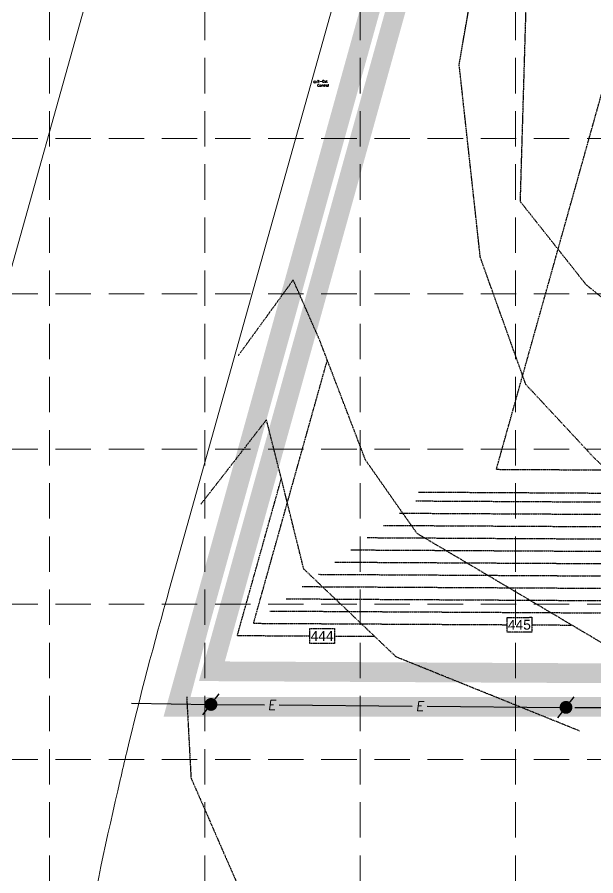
# Model space of a CAD drawing. Header units: feet. Extents: x 2175025 to 2179063, y 467811 to 470338.
# Drawn here: x 2176778.5 to 2177013.3, y 468775.2 to 469123.5 of the extents above; entities that cross this region are included whole.
import ezdxf
from ezdxf.enums import TextEntityAlignment as Align

# ---------------------------------------------------------------- set-up
doc = ezdxf.new("R2010")
doc.units = ezdxf.units.FT
doc.header["$LTSCALE"] = 0.5
doc.header["$MEASUREMENT"] = 0
doc.linetypes.add('DIVIDE', pattern=[1.25, 0.5, -0.25, 0, -0.25, 0, -0.25])
doc.linetypes.add('HIDDEN', pattern=[0.375, 0.25, -0.125])
for name, color, linetype in [('EC', 35, 'DIVIDE'), ('ELEC', 1, 'CONTINUOUS'), ('GRID', 254, 'HIDDEN'), ('LIMITS OF DISTURBANCE', 1, 'HIDDEN'), ('Luna West$0$Topo', 7, 'CONTINUOUS'), ('PC', 35, 'DIVIDE'), ('road', 3, 'CONTINUOUS'), ('SILT FENCE', 200, 'CONTINUOUS'), ('UTIL', 7, 'CONTINUOUS'), ('X - SWALE', 3, 'DIVIDE')]:
    doc.layers.add(name, color=color, linetype=linetype)
doc.styles.add('arial', font='ARIAL.TTF', dxfattribs={"height": 0.1})
doc.styles.add('C200', font='SIMPLEX.shx', dxfattribs={"oblique": 8, "height": 12})
doc.styles.add('Luna West$0$Standard', font='romand.shx')

# ---------------------------------------------------------------- blocks, each defined once
blk = doc.blocks.new('PP')
at = {"layer": 'UTIL'}
blk.add_lwpolyline([(-0.0053, -0.0053), (0, 0), (0.0053, 0.0053)], dxfattribs=at)
at = {"layer": 'UTIL', "const_width": 0.00361}
blk.add_lwpolyline([(-0.00181, 0, 1), (0.00181, 0, 1)], format="xyb", close=True, dxfattribs=at)

msp = doc.modelspace()

# ---------------------------------------------------------------- linework, layer by layer
at = {"layer": 'EC', "color": 43, "flags": 128}
for points, elevation in [([(2177061.51, 468958.71), (2177032.77, 468996.01), (2177009.43, 469014.95), (2176982.71, 469048.67), (2176986.51, 469177.72), (2177020.32, 469302.89), (2177057.83, 469430.81), (2177063.53, 469452.86), (2177093.83, 469498.59), (2177131.03, 469517.07), (2177158.73, 469520.08)], 447), ([(2177054.9, 468905.54), (2177013, 468944.36), (2176984.93, 468974.54), (2176966.45, 469026.1), (2176957.88, 469104.33), (2176972.61, 469189.29), (2177008.93, 469312.95), (2177022.58, 469423.22), (2176989.2, 469406.93)], 446), ([(2177048.17, 468850.53), (2176940.82, 468914.06), (2176919.88, 468943.88), (2176901.24, 468992.59), (2176890.54, 469016.94), (2176868.21, 468986.19)], 445), ([(2177006.76, 468833.97), (2176932.31, 468864.02), (2176894.82, 468899.7), (2176885.66, 468936.64), (2176879.69, 468960.21), (2176853.04, 468925.92)], 444)]:
    msp.add_lwpolyline(points, dxfattribs=dict(at, elevation=elevation))
at = {"layer": 'ELEC', "color": 7}
for p, q in [((2176824.87, 468845.27, 451.21), (2176857.18, 468844.75, 451.21)), ((2176857.18, 468844.75, 451.21), (2176878.86, 468844.57, 451.21)), ((2176884.86, 468844.52, 451.21), (2176938.86, 468844.07, 451.21)), ((2176944.86, 468844.02, 451.21), (2176998.86, 468843.57, 451.21)), ((2177004.86, 468843.54, 451.21), (2177058.86, 468843.31, 451.21))]:
    msp.add_line(p, q, dxfattribs=at)
at = {"layer": 'GRID', "color": 252, "linetype": 'HIDDEN', "lineweight": 0, "ltscale": 115}
for p, q in [((2176791.69, 470271.35), (2176791.69, 468066.07)), ((2176854.69, 470271.35), (2176854.69, 468066.07)), ((2176917.69, 470271.35), (2176917.69, 468066.07)), ((2176980.69, 470271.35), (2176980.69, 468066.07)), ((2175090.69, 469074.35), (2178996.69, 469074.35)), ((2175090.69, 469011.35), (2178996.69, 469011.35)), ((2175090.69, 468948.35), (2178996.69, 468948.35)), ((2175090.69, 468885.35), (2178996.69, 468885.35)), ((2175090.69, 468822.35), (2178996.69, 468822.35))]:
    msp.add_line(p, q, dxfattribs=at)
at = {"layer": 'LIMITS OF DISTURBANCE', "ltscale": 200, "const_width": 8}
msp.add_lwpolyline([(2177053.43, 468843.72), (2176843.18, 468843.72), (2177006.68, 469432.26), (2177023.22, 469501.92)], dxfattribs=at)
at = {"layer": 'Luna West$0$Topo', "color": 7}
msp.add_circle((2176899.41, 469097.21), 0.5, dxfattribs=at)
at = {"layer": 'PC', "color": 25, "flags": 128}
for points, elevation in [([(2176972.98, 468940.11), (2177032.61, 469152.82)], 456), ([(2176874.46, 468877.66), (2176904.38, 468984.37)], 445), ([(2176972.98, 468940.11), (2177244.5, 468938.6)], 456), ([(2176867.88, 468872.7), (2176885.73, 468936.36)], 444), ([(2176941.31, 468930.89), (2177757.44, 468926.33)], 455), ([(2176940.31, 468927.3), (2177110.76, 468926.34)], 455), ([(2176933.72, 468922.33), (2177132.82, 468921.22)], 454), ([(2176927.14, 468917.37), (2177110.7, 468916.34)], 453), ([(2176920.55, 468912.41), (2177133, 468911.22)], 452), ([(2176913.97, 468907.44), (2177110.65, 468906.34)], 451), ([(2176907.38, 468902.48), (2177132.71, 468901.22)], 450), ([(2176900.8, 468897.52), (2177110.59, 468896.34)], 449), ([(2176894.22, 468892.55), (2177132.66, 468891.22)], 448), ([(2176887.63, 468887.59), (2177110.54, 468886.34)], 447), ([(2176881.05, 468882.63), (2177068.77, 468881.58)], 446), ([(2176874.46, 468877.66), (2176977.3, 468877.09)], 445), ([(2176987.3, 468877.03), (2177003.55, 468876.94)], 445), ([(2176867.88, 468872.7), (2176897.27, 468872.54)], 444), ([(2176907.27, 468872.48), (2176923.52, 468872.39)], 444)]:
    msp.add_lwpolyline(points, dxfattribs=dict(at, elevation=elevation))
at = {"layer": 'PC', "color": 25}
for points, elevation in [([(2176987.31, 468874.08), (2176977.31, 468874.04), (2176977.29, 468880.04), (2176987.29, 468880.08)], 445), ([(2176907.28, 468869.52), (2176897.28, 468869.49), (2176897.26, 468875.49), (2176907.26, 468875.52)], 444)]:
    msp.add_lwpolyline(points, close=True, dxfattribs=dict(at, elevation=elevation))
at = {"layer": 'road', "color": 7, "lineweight": 0, "flags": 128}
for points in [[(2176981.65, 470246.94), (2176986.15, 470146.6, -0.025578), (2176987.52, 469957, -0.040857), (2176948.37, 469650.91, -0.016559), (2176918.35, 469529.32), (2176747.06, 468918.14, 0.010802), (2176728.65, 468847.92, 0.001482), (2176725.86, 468836.05, 0.018098), (2176697.47, 468689.92, 0.020774), (2176692.7, 468659.72, 0.013844), (2176688.02, 468621.93), (2176687.52, 468618.32, 0.009627), (2176680.29, 468544.24, 0.007066), (2176675.91, 468469.89, 0.005985), (2176673.85, 468406.83), (2176676.91, 468179.74)], [(2177079.23, 470236.07), (2177083.03, 470151.59, -0.025503), (2177084.42, 469952.66, -0.040867), (2177043.26, 469630.8, -0.016548), (2177011.73, 469503.06), (2176840.4, 468891.74, 0.010832), (2176823, 468825.39, 0.001478), (2176820.35, 468814.11, 0.018332), (2176793.01, 468673.07, 0.523547), (2176803.49, 468661.27), (2176799.13, 468630.56, 0.582549), (2176785.33, 468617.43), (2176783.74, 468605.98, 0.009449), (2176777.01, 468536.93, 0.007041), (2176772.81, 468465.56, 0.00601), (2176770.82, 468404.56), (2176765.12, 468185.74)]]:
    msp.add_lwpolyline(points, format="xyb", dxfattribs=at)
at = {"layer": 'SILT FENCE', "ltscale": 100, "const_width": 8}
msp.add_lwpolyline([(2177440.12, 468855.24), (2176857.55, 468858.2), (2177006.96, 469395.35), (2177032.04, 469489.28), (2177057.06, 469607.9), (2177062.6, 469638.14)], dxfattribs=at)
at = {"layer": 'X - SWALE', "color": 5, "const_width": 3, "flags": 128}
msp.add_lwpolyline([(2176847.32, 468847.81), (2176866.63, 468920.95), (2176937.18, 469179.62), (2176982.5, 469340.26)], dxfattribs=at)
at = {"layer": 'X - SWALE', "color": 5, "flags": 128}
msp.add_lwpolyline([(2176847.32, 468847.81), (2176849.08, 468814.91), (2176869.21, 468768.83), (2176900.2, 468740.58), (2176923.7, 468664)], dxfattribs=at)

# ---------------------------------------------------------------- block references
at = {"layer": 'UTIL', "color": 1, "xscale": 720.0000000003804, "yscale": 719.9999999999935, "zscale": 720, "rotation": 6.651788633624371}
for p in [(2176857.18, 468844.75, 893.25), (2177001.21, 468843.55, 903.05)]:
    msp.add_blockref('PP', p, dxfattribs=at)

# ---------------------------------------------------------------- texts
at = {"layer": 'ELEC', "color": 7, "style": 'C200', "oblique": 8}
for p in [(2176881.86, 468844.55, 451.21), (2176941.86, 468844.05, 451.21)]:
    msp.add_text('E', height=3.9, rotation=359.5228, dxfattribs=at).set_placement(p, align=Align.MIDDLE_CENTER)
at = {"layer": 'Luna West$0$Topo', "color": 7, "style": 'Luna West$0$Standard'}
for s, p in [('X-Cut', (2176900.31, 469096.98)), ('Control', (2176900.31, 469095.36))]:
    msp.add_text(s, height=1, dxfattribs=at).set_placement(p)
at = {"layer": 'PC', "color": 25, "style": 'arial'}
for s, p in [('445', (2176982.3, 468877.06, 445)), ('444', (2176902.27, 468872.51, 444))]:
    msp.add_text(s, height=4, rotation=0.1764, dxfattribs=at).set_placement(p, align=Align.MIDDLE_CENTER)

doc.saveas('drawing.dxf')
